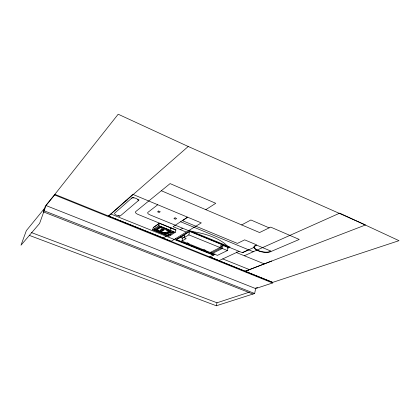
<?xml version="1.0" encoding="UTF-8"?>
<svg xmlns="http://www.w3.org/2000/svg" width="420" height="420" viewBox="0 0 420 420"><rect width="100%" height="100%" fill="white"/><g stroke="black" fill="none" stroke-linecap="round" stroke-linejoin="round"><path stroke-width="0.63" d="M252.956 294.042L43.291 211.832L45.171 206.609L54.642 194.948L272.538 282.97L272.701 282.382L399 240.671L339.733 213.14L244.309 255.754M29.468 235.426L216.321 305.776L254.651 293.501L255.644 288.582L272.538 282.97M245.065 271.834L245.185 271.262L271.745 261.019M236.565 251.932L236.434 252.536L264.274 263.897M216.321 305.776L216.993 302.788L249.275 292.183M184.821 236.791L182.684 238.072L181.907 241.08L217.439 255.365L227.388 250.551L228.218 246.887M223.167 244.818L222.327 248.493L212.499 253.376M181.907 241.08L186.181 238.56L184.07 237.709L188.848 234.859L189.793 231.152L176.431 239.253L176.279 239.846L213.36 254.735L213.497 254.147M184.07 237.709L184.858 234.659L176.279 239.846M180.763 236.628L180.605 237.232L182.684 238.072M181.918 238.198A5.124 1.612 -68.2 0 1 181.976 238.24L182.049 238.198A5.124 1.612 -68.2 0 1 182.091 238.287L182.191 238.124M152.623 229.892L158.786 225.608L159.464 223.151L153.3 227.483L152.623 229.892L168.819 236.397L175.292 232.302L175.938 229.856L138.038 214.431A4.321 1.654 16.3 0 1 135.671 211.638L170.105 183.598L215.744 203.301L205.826 209.674M172.778 232.853L173.828 232.186L171.014 231.042L169.969 231.719L172.778 232.853L173.072 231.74M168.882 231.073L168.719 231.683L166.373 233.21M165.947 232.953L165.501 234.607L168.273 235.72L168.567 234.617M168.761 234.171L169.244 232.36L170.436 232.838M170.546 232.439L169.953 234.654L172.326 233.142L166.709 230.874L167.381 230.428L167.653 229.409L163.595 227.766M167.564 233.688L167.89 232.481L169.087 232.964L170.504 232.05M170.006 230.638L159.369 226.328L154.046 230.003L164.509 234.208L164.834 233.006L165.669 232.459M170.945 235.053L164.372 232.402L163.501 232.979L156.618 230.207L160.414 227.609L160.697 226.59L162.435 227.293M156.618 230.207L156.954 229L160.277 226.711M108.37 216.641L108.559 216.048L132.877 194.381L201.296 222.899L171.129 241.316L163.081 238.082L167.039 235.547M54.569 195.043L54.857 194.345L272.701 282.382L209.774 256.961L214.609 254.594M54.784 194.434L118.188 114.224L188.218 146.491L365.516 224.973L245.185 271.262M54.857 194.345L46.237 204.971L39.596 223.44L21 245.196L26.345 230.638L44.557 208.325M43.291 211.832L44.142 210.798L254.651 293.501M188.218 146.491L108.559 216.048L163.317 237.925M157.742 204.745L147.94 212.331A3.911 1.512 15.9 0 0 149.998 214.862L242.45 252.714M153.242 227.682L159.411 223.356L175.886 230.06M156.896 229.199L160.697 226.59M170.662 228.191L171.113 227.892L170.457 230.344L168.515 231.604M187.546 217.172L173.077 226.679L186.281 232.066M170.604 228.391L171.061 228.097M187.688 217.229L182.448 220.668L237.421 243.411L244.666 239.857L256.636 244.855L255.659 245.306A9.104 3.402 11.5 0 0 253.922 247.448L253.969 247.601A9.104 3.402 11.5 0 0 261.361 251.795A9.104 3.402 11.5 0 0 270.769 251.606L299.26 239.447L270.68 227.11L259.576 232.549L161.333 190.738M165.611 232.664L164.782 233.205L154.329 229M164.509 234.208L166.173 233.126M170.084 231.562L167.727 233.084L166.535 232.601M165.501 234.607L166.724 233.814L169.507 234.932L168.273 235.72M180.343 229.646L182.611 228.212M176.353 239.552L189.714 231.462L228.149 247.191M125.512 201.243L127.029 200.413M241.668 224.926L250.892 219.98L269.162 227.855M210.226 252.462L220.001 247.543L220.427 245.705L221.587 246.178M211.36 252.919L221.162 248.021L221.728 245.569L222.889 246.041M213.36 254.735L214.951 253.953M227.666 248.194L230.013 247.044L189.168 230.307M239.043 251.323L219.051 260.631L209.774 256.961M242.356 252.677L253.942 247.459M243.012 252.368L248.719 249.847M255.754 288.036L257.57 287.432M133.98 197.857L132.626 197.327L114.707 213.124A3.329 1.234 17 0 0 116.66 215.266A3.329 1.234 17 0 0 120.745 215.554L139.067 199.999L137.765 199.432M31.248 232.496L216.993 302.788M46.032 205.553L255.644 288.582M245.978 270.958L249.448 269.619L222.752 258.909M118.435 215.77L119.831 216.332M175.271 238.791L176.484 239.274M178.784 240.529L181.214 241.505M183.65 242.482L185.472 243.212M186.685 243.7L189.725 244.923M190.942 245.411L204.309 250.777M205.527 251.265L208.567 252.488M209.78 252.977L211.601 253.706M110.838 214.011L213.434 255.171M154.964 229.031L156.707 229.73M187.488 242.923L188.947 243.511M187.378 242.986L188.832 243.574M203.842 249.606L205.658 250.336M158.786 225.608L175.292 232.302M167.638 229.898L168.787 230.585L167.585 230.097M160.414 227.609L167.381 230.428M188.848 234.859L227.388 250.551M223.031 245.432L228.081 247.496M180.6 221.739L253.297 251.738M192.528 231.683A31.111 11.251 13.9 0 1 227.126 245.858M131.654 198.182A3.565 1.423 16.7 0 1 136.106 198.44A3.565 1.423 16.7 0 1 138.075 200.844M158.603 211.04L157.547 211.827L159.175 212.499L160.235 211.712L158.603 211.04M175.035 217.833L173.927 218.594L175.523 219.251L176.642 218.5L175.035 217.833M161.847 229.016L159.747 230.433L161.973 231.331L164.089 229.924L161.847 229.016M162.131 229.367L160.466 230.491L161.69 230.984L163.364 229.866L162.131 229.367M270.239 251.396L270.055 251.496A8.479 3.166 11.5 0 1 261.287 251.538A8.479 3.166 11.5 0 1 254.572 247.674L254.531 247.532A8.479 3.166 11.5 0 1 255.948 245.611L256.841 245.222L270.926 251.102L270.239 251.396"/></g></svg>
